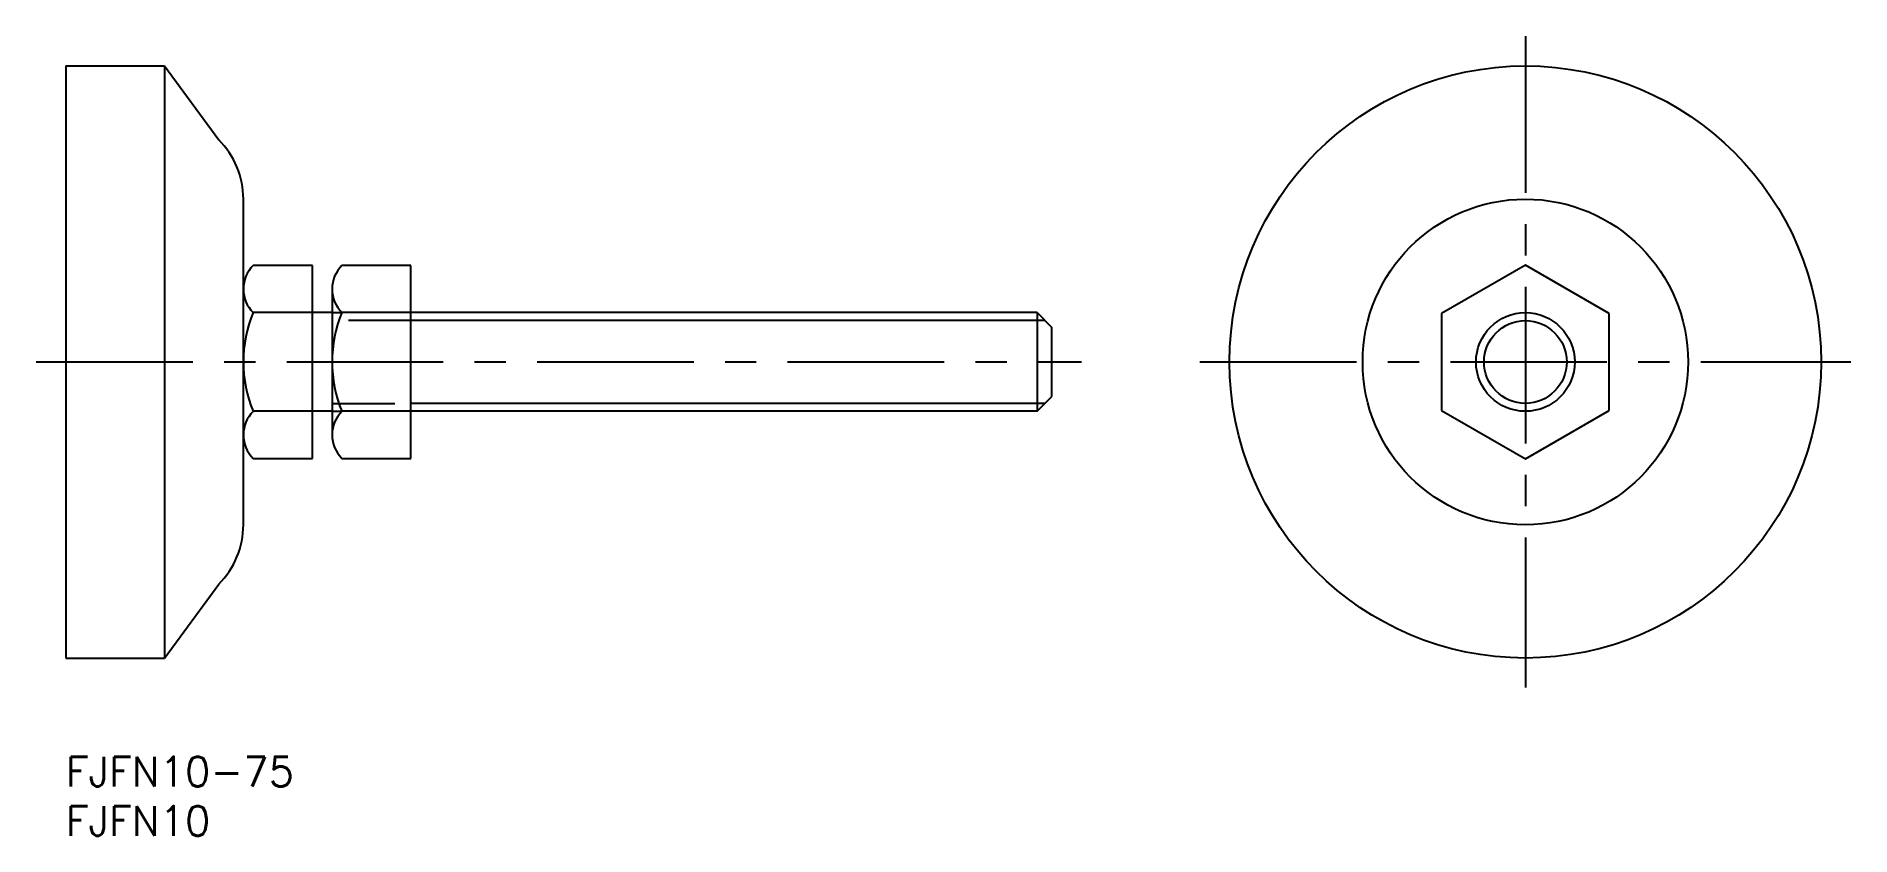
# Model space of a CAD drawing. Extents: x -3 to 181, y -8 to 73.
import ezdxf

# ---------------------------------------------------------------- set-up
doc = ezdxf.new("R2010")
doc.units = 0
doc.header["$LTSCALE"] = 0.5
doc.linetypes.add('CENTER', pattern=[50.8, 31.75, -6.35, 6.35, -6.35])
doc.linetypes.add('DASHED', pattern=[19.05, 12.7, -6.35])
for name, color, linetype in [('MSM_CENTER', 1, 'CENTER'), ('MSM_CONTINUOUS', 7, 'CONTINUOUS'), ('MSM_DASHED', 4, 'DASHED'), ('MSM_NARROW', 5, 'CONTINUOUS'), ('MSM_PART_NUMBER', 7, 'CONTINUOUS')]:
    doc.layers.add(name, color=color, linetype=linetype)
doc.styles.get("Standard").update_dxf_attribs({"font": 'txt.shx', "height": 3, "bigfont": 'bigfont.shx'})

msp = doc.modelspace()

# ---------------------------------------------------------------- linework, layer by layer
at = {"layer": 'MSM_CENTER'}
for p, q in [((148.02, 73), (148.02, 7)), ((-3, 40), (103, 40)), ((115.02, 40), (181.02, 40))]:
    msp.add_line(p, q, dxfattribs=at)
at = {"layer": 'MSM_CONTINUOUS'}
for p, q in [((0, 70), (0, 10)), ((0, 70), (10, 70)), ((10, 70), (15.5, 62.52)), ((10, 70), (10, 10)), ((18, 23.5), (18, 56.5)), ((25, 49.77), (19, 49.77)), ((25, 30.23), (25, 49.77)), ((35, 49.77), (28, 49.77)), ((35, 30.23), (35, 49.77)), ((148.02, 49.81), (139.52, 44.91)), ((156.52, 44.91), (148.02, 49.81)), ((27, 47.39), (27, 32.61)), ((27, 45), (19, 45)), ((98.5, 45), (28, 45)), ((98.5, 45), (98.5, 35)), ((98.5, 45), (100, 43.5)), ((139.52, 44.91), (139.52, 35.09)), ((156.52, 35.09), (156.52, 44.91)), ((100, 36.5), (100, 43.5)), ((27, 35), (19, 35)), ((98.5, 35), (28, 35)), ((98.5, 35), (100, 36.5)), ((139.52, 35.09), (148.02, 30.19)), ((148.02, 30.19), (156.52, 35.09)), ((19, 30.23), (25, 30.23)), ((28, 30.23), (35, 30.23)), ((10, 10), (15.5, 17.48)), ((0, 10), (10, 10))]:
    msp.add_line(p, q, dxfattribs=at)
for radius in [30, 16.5, 5]:
    msp.add_circle((148.02, 40), radius, dxfattribs=at)
for centre, radius, start, end in [((9.5, 56.5), 8.5, 0, 45.0796), ((21.34, 47.39), 3.34, 134.5056, 225.4944), ((30.34, 47.39), 3.34, 134.5056, 225.4944), ((31, 40), 13, 157.3801, 202.6199), ((40, 40), 13, 157.3801, 202.6199), ((21.34, 32.61), 3.34, 134.5056, 225.4944), ((30.34, 32.61), 3.34, 134.5056, 225.4944), ((9.5, 23.5), 8.5, 314.9204, 0)]:
    msp.add_arc(centre, radius, start, end, dxfattribs=at)
at = {"layer": 'MSM_DASHED'}
for p, q in [((27, 45), (28, 45)), ((35, 44.19), (27, 44.19)), ((27, 35.81), (35, 35.81)), ((27, 35), (28, 35))]:
    msp.add_line(p, q, dxfattribs=at)
at = {"layer": 'MSM_NARROW'}
for p, q in [((99.31, 44.19), (35, 44.19)), ((99.31, 35.81), (35, 35.81))]:
    msp.add_line(p, q, dxfattribs=at)
msp.add_circle((148.02, 40), 4.19, dxfattribs=at)

# ---------------------------------------------------------------- texts
at = {"layer": 'MSM_PART_NUMBER'}
for s, p in [('FJFN10-75', (0, -3)), ('FJFN10', (0, -8))]:
    msp.add_text(s, height=3, dxfattribs=at).set_placement(p)

doc.saveas('drawing.dxf')
